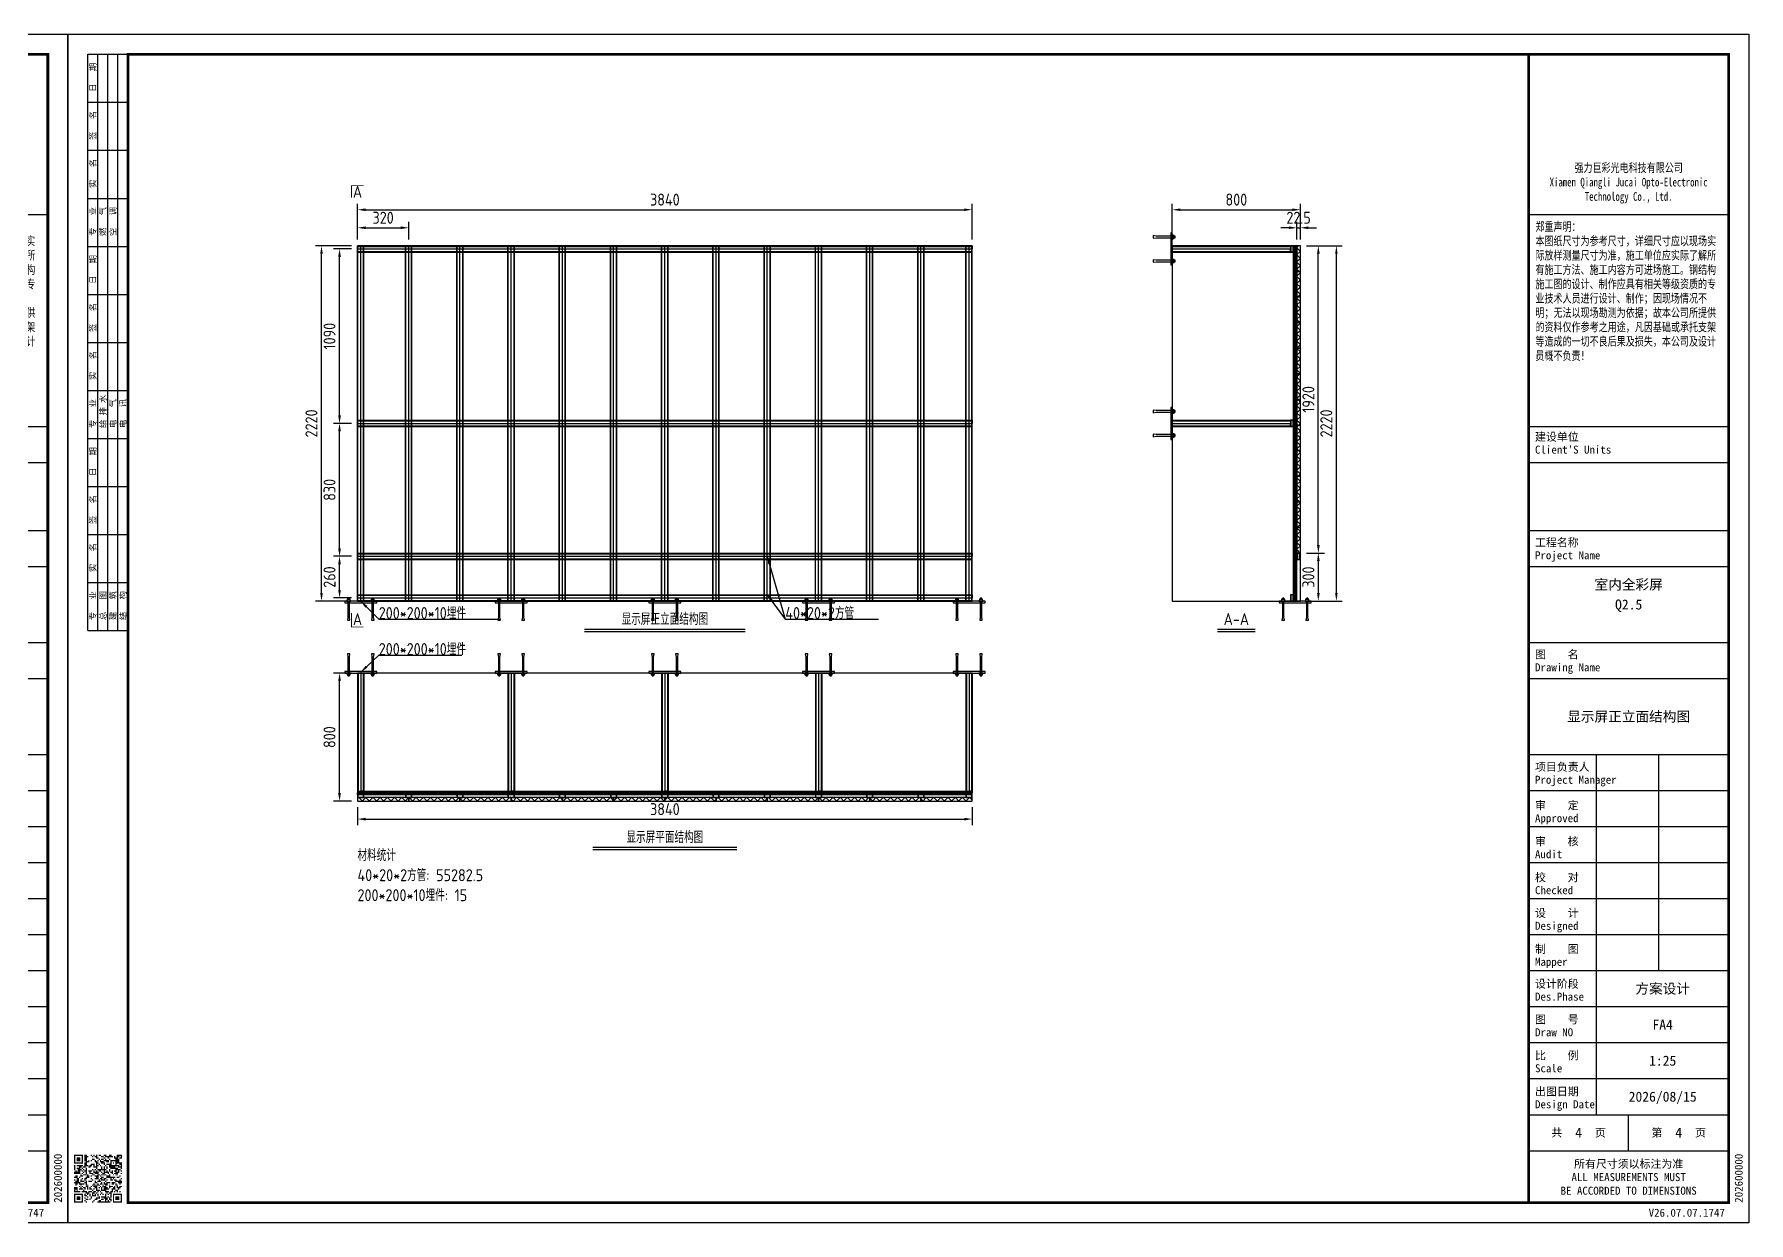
# Model space of a CAD drawing. Header units: millimetres. Extents: x -22809 to 19191, y -4184 to 3241.
# Drawn here: x 8481 to 19191, y -4184 to 3241 of the extents above; entities that cross this region are included whole.
import ezdxf
from ezdxf.enums import TextEntityAlignment as Align

# ---------------------------------------------------------------- set-up
doc = ezdxf.new("R2010")
doc.units = ezdxf.units.MM
for name, color, linetype in [('ZGS06', 31, 'Continuous'), ('ZGS09', 8, 'Continuous'), ('会签栏框', 4, 'Continuous')]:
    doc.layers.add(name, color=color, linetype=linetype)
doc.styles.add('ST', font='simsun.ttf', dxfattribs={"width": 0.75})
doc.styles.add('ZGS_CH', font='gbenor.shx', dxfattribs={"bigfont": 'gbcbig.shx'})
doc.dimstyles.new('25', dxfattribs={"dimscale": 25, "dimtxt": 3, "dimasz": 2, "dimexe": 1.5, "dimexo": 1.5, "dimgap": 1, "dimtad": 1, "dimdec": 4, "dimdsep": 46, "dimtxsty": 'ZGS_CH', "dimcen": 2.5, "dimdle": 1, "dimclrd": 3, "dimclre": 3, "dimclrt": 7, "dimazin": 3, "dimtfac": 1, "dimtix": 1, "dimtmove": 0, "dimatfit": 3, "dimarcsym": 0})

# ---------------------------------------------------------------- blocks, each defined once
blk = doc.blocks.new('TK')
at = {"color": 4}
blk.add_lwpolyline([(0, 0), (-420, 0), (-420, 297), (0, 297)], close=True, dxfattribs=at)
at = {"color": 4, "const_width": 0.7}
blk.add_lwpolyline([(-5, 5), (-405, 5), (-405, 292), (-5, 292)], close=True, dxfattribs=at)
blk.add_lwpolyline([(-55, 5), (-55, 292)], dxfattribs=at)
at = {"color": 4}
for points in [[(-55, 252), (-5, 252)], [(-55, 199), (-5, 199)], [(-55, 190), (-5, 190)], [(-55, 173), (-5, 173)], [(-55, 164), (-5, 164)], [(-55, 145), (-5, 145)], [(-55, 136), (-5, 136)], [(-55, 117), (-5, 117)], [(-38, 27), (-38, 117)], [(-22.5, 63), (-22.5, 117)], [(-55, 108), (-5, 108)], [(-55, 99), (-5, 99)], [(-55, 90), (-5, 90)], [(-55, 81), (-5, 81)], [(-55, 72), (-5, 72)], [(-55, 63), (-5, 63)], [(-55, 54), (-5, 54)], [(-55, 45), (-5, 45)], [(-55, 36), (-5, 36)], [(-55, 27), (-5, 27)], [(-30, 18), (-30, 27)], [(-55, 18), (-5, 18)]]:
    blk.add_lwpolyline(points, dxfattribs=at)
at = {"color": 0, "const_width": 0.324}
for points in [[(-418.5, 16.84), (-416.23, 16.84)], [(-418.5, 16.51), (-418.18, 16.51)], [(-418.5, 16.19), (-418.18, 16.19)], [(-418.5, 15.86), (-418.18, 15.86)], [(-418.5, 15.54), (-418.18, 15.54)], [(-418.5, 15.22), (-418.18, 15.22)], [(-418.5, 14.89), (-416.23, 14.89)], [(-418.5, 14.24), (-418.18, 14.24)], [(-418.5, 13.92), (-418.18, 13.92)], [(-418.5, 13.59), (-418.18, 13.59)], [(-418.5, 13.27), (-418.18, 13.27)], [(-418.18, 12.95), (-417.85, 12.95)], [(-417.85, 16.19), (-416.88, 16.19)], [(-417.85, 15.86), (-416.88, 15.86)], [(-417.85, 15.54), (-416.88, 15.54)], [(-417.85, 14.24), (-416.23, 14.24)], [(-417.85, 13.59), (-416.88, 13.59)], [(-417.53, 13.27), (-416.55, 13.27)], [(-417.53, 12.95), (-416.88, 12.95)], [(-417.2, 13.92), (-416.55, 13.92)], [(-416.55, 16.51), (-416.23, 16.51)], [(-416.55, 16.19), (-416.23, 16.19)], [(-416.55, 15.86), (-416.23, 15.86)], [(-416.55, 15.54), (-416.23, 15.54)], [(-416.55, 15.22), (-416.23, 15.22)], [(-416.55, 13.59), (-416.23, 13.59)], [(-416.55, 12.95), (-416.23, 12.95)], [(-416.23, 13.92), (-415.58, 13.92)], [(-416.23, 13.27), (-415.91, 13.27)], [(-415.91, 16.84), (-415.26, 16.84)], [(-415.91, 16.51), (-414.93, 16.51)], [(-415.91, 16.19), (-415.26, 16.19)], [(-415.91, 15.86), (-415.26, 15.86)], [(-415.91, 15.54), (-415.26, 15.54)], [(-415.91, 14.89), (-415.26, 14.89)], [(-415.91, 14.57), (-415.26, 14.57)], [(-415.91, 14.24), (-414.93, 14.24)], [(-415.91, 12.95), (-415.26, 12.95)], [(-415.58, 15.22), (-414.61, 15.22)], [(-415.58, 13.59), (-415.26, 13.59)], [(-415.58, 13.27), (-415.26, 13.27)], [(-414.93, 15.54), (-414.61, 15.54)], [(-414.93, 13.92), (-414.28, 13.92)], [(-414.93, 12.95), (-413.96, 12.95)], [(-414.61, 14.24), (-413.96, 14.24)], [(-414.28, 16.84), (-413.96, 16.84)], [(-414.28, 15.54), (-413.96, 15.54)], [(-414.28, 14.57), (-413.31, 14.57)], [(-413.96, 16.51), (-413.64, 16.51)], [(-413.96, 15.86), (-413.31, 15.86)], [(-413.96, 13.27), (-413.64, 13.27)], [(-413.64, 16.84), (-413.31, 16.84)], [(-413.64, 14.24), (-413.31, 14.24)], [(-413.64, 13.92), (-412.66, 13.92)], [(-413.64, 12.95), (-413.31, 12.95)], [(-413.31, 16.51), (-412.66, 16.51)], [(-413.31, 15.54), (-412.99, 15.54)], [(-413.31, 15.22), (-412.66, 15.22)], [(-413.31, 13.27), (-412.99, 13.27)], [(-412.99, 16.84), (-412.66, 16.84)], [(-412.99, 16.19), (-412.34, 16.19)], [(-412.99, 14.89), (-412.34, 14.89)], [(-412.99, 14.57), (-412.66, 14.57)], [(-412.99, 14.24), (-412.34, 14.24)], [(-412.99, 13.59), (-412.66, 13.59)], [(-412.99, 12.95), (-412.66, 12.95)], [(-412.66, 15.54), (-412.34, 15.54)], [(-412.66, 13.27), (-410.39, 13.27)], [(-412.34, 16.84), (-411.69, 16.84)], [(-412.34, 15.86), (-412.01, 15.86)], [(-412.34, 14.57), (-412.01, 14.57)], [(-412.34, 12.95), (-411.69, 12.95)], [(-412.01, 15.54), (-411.69, 15.54)], [(-412.01, 15.22), (-411.04, 15.22)], [(-412.01, 14.24), (-411.69, 14.24)], [(-411.69, 16.51), (-411.04, 16.51)], [(-411.69, 15.86), (-411.04, 15.86)], [(-411.69, 14.89), (-410.72, 14.89)], [(-411.69, 13.92), (-411.36, 13.92)], [(-411.69, 13.59), (-411.36, 13.59)], [(-411.04, 16.84), (-410.39, 16.84)], [(-411.04, 16.19), (-410.72, 16.19)], [(-411.04, 15.54), (-409.74, 15.54)], [(-411.04, 14.57), (-410.72, 14.57)], [(-411.04, 13.92), (-410.72, 13.92)], [(-411.04, 13.59), (-410.72, 13.59)], [(-411.04, 12.95), (-410.72, 12.95)], [(-410.72, 16.51), (-408.77, 16.51)], [(-410.72, 15.86), (-410.39, 15.86)], [(-410.72, 14.24), (-410.39, 14.24)], [(-410.39, 15.22), (-409.74, 15.22)], [(-410.39, 14.57), (-409.09, 14.57)], [(-410.39, 13.92), (-410.07, 13.92)], [(-410.39, 13.59), (-410.07, 13.59)], [(-410.39, 12.95), (-410.07, 12.95)], [(-410.07, 16.19), (-409.74, 16.19)], [(-409.74, 16.84), (-409.09, 16.84)], [(-409.74, 15.86), (-409.42, 15.86)], [(-409.74, 14.24), (-407.15, 14.24)], [(-409.74, 13.92), (-408.12, 13.92)], [(-409.74, 13.27), (-409.42, 13.27)], [(-409.74, 12.95), (-409.42, 12.95)], [(-409.42, 15.54), (-407.15, 15.54)], [(-409.42, 15.22), (-409.09, 15.22)], [(-409.42, 14.89), (-409.09, 14.89)], [(-409.42, 13.59), (-407.47, 13.59)], [(-409.09, 12.95), (-408.77, 12.95)], [(-408.77, 14.89), (-408.45, 14.89)], [(-408.45, 16.51), (-408.12, 16.51)], [(-408.45, 16.19), (-407.47, 16.19)], [(-408.45, 12.95), (-407.8, 12.95)], [(-408.12, 15.86), (-407.15, 15.86)], [(-408.12, 15.22), (-407.15, 15.22)], [(-408.12, 14.89), (-406.5, 14.89)], [(-408.12, 14.57), (-407.8, 14.57)], [(-408.12, 13.27), (-406.82, 13.27)], [(-407.8, 16.84), (-406.5, 16.84)], [(-407.8, 16.51), (-407.15, 16.51)], [(-407.47, 13.92), (-406.5, 13.92)], [(-407.47, 12.95), (-407.15, 12.95)], [(-407.15, 16.19), (-406.5, 16.19)], [(-407.15, 14.57), (-406.5, 14.57)], [(-406.82, 16.51), (-406.5, 16.51)], [(-406.82, 14.24), (-406.5, 14.24)], [(-406.82, 13.59), (-406.5, 13.59)], [(-406.82, 12.95), (-406.5, 12.95)], [(-418.5, 12.62), (-416.88, 12.62)], [(-418.5, 12.3), (-416.88, 12.3)], [(-418.5, 11.32), (-417.53, 11.32)], [(-418.5, 10.68), (-418.18, 10.68)], [(-418.5, 10.03), (-416.88, 10.03)], [(-418.5, 8.73), (-417.53, 8.73)], [(-418.18, 11.65), (-417.53, 11.65)], [(-418.18, 10.35), (-417.2, 10.35)], [(-418.18, 9.7), (-417.53, 9.7)], [(-418.18, 9.38), (-417.85, 9.38)], [(-417.85, 11), (-417.2, 11)], [(-417.85, 10.68), (-417.2, 10.68)], [(-417.2, 11.32), (-416.88, 11.32)], [(-417.2, 9.7), (-415.91, 9.7)], [(-417.2, 9.05), (-416.88, 9.05)], [(-416.88, 11.97), (-416.55, 11.97)], [(-416.88, 11.65), (-416.23, 11.65)], [(-416.88, 10.68), (-416.55, 10.68)], [(-416.88, 10.35), (-415.91, 10.35)], [(-416.88, 9.38), (-416.55, 9.38)], [(-416.88, 8.73), (-416.55, 8.73)], [(-416.55, 12.3), (-416.23, 12.3)], [(-416.55, 11), (-416.23, 11)], [(-416.55, 9.05), (-416.23, 9.05)], [(-416.23, 12.62), (-415.91, 12.62)], [(-416.23, 11.97), (-414.93, 11.97)], [(-416.23, 8.73), (-415.58, 8.73)], [(-415.91, 11), (-415.26, 11)], [(-415.91, 10.68), (-415.58, 10.68)], [(-415.91, 10.03), (-415.26, 10.03)], [(-415.58, 12.62), (-415.26, 12.62)], [(-415.58, 12.3), (-415.26, 12.3)], [(-415.58, 11.32), (-414.61, 11.32)], [(-415.58, 10.35), (-415.26, 10.35)], [(-415.58, 9.7), (-415.26, 9.7)], [(-415.58, 9.38), (-414.93, 9.38)], [(-415.58, 9.05), (-414.93, 9.05)], [(-415.26, 11.65), (-414.61, 11.65)], [(-415.26, 8.73), (-414.93, 8.73)], [(-414.93, 10.35), (-413.96, 10.35)], [(-414.61, 12.62), (-414.28, 12.62)], [(-414.61, 12.3), (-413.64, 12.3)], [(-414.61, 8.73), (-414.28, 8.73)], [(-414.28, 11.65), (-413.96, 11.65)], [(-414.28, 11), (-413.96, 11)], [(-414.28, 9.05), (-413.96, 9.05)], [(-413.96, 11.97), (-413.31, 11.97)], [(-413.96, 10.68), (-413.64, 10.68)], [(-413.96, 9.38), (-412.01, 9.38)], [(-413.64, 12.62), (-412.34, 12.62)], [(-413.64, 9.7), (-413.31, 9.7)], [(-413.64, 9.05), (-412.66, 9.05)], [(-413.31, 12.3), (-412.34, 12.3)], [(-413.31, 11.65), (-412.34, 11.65)], [(-413.31, 11), (-412.34, 11)], [(-413.31, 10.35), (-412.99, 10.35)], [(-413.31, 10.03), (-412.66, 10.03)], [(-413.31, 8.73), (-412.66, 8.73)], [(-412.99, 11.32), (-412.34, 11.32)], [(-412.66, 11.97), (-412.01, 11.97)], [(-412.66, 10.35), (-411.69, 10.35)], [(-412.66, 9.7), (-412.34, 9.7)], [(-412.34, 10.68), (-412.01, 10.68)], [(-412.34, 8.73), (-412.01, 8.73)], [(-412.01, 11.65), (-411.69, 11.65)], [(-412.01, 11), (-411.36, 11)], [(-412.01, 9.7), (-411.36, 9.7)], [(-412.01, 9.05), (-411.69, 9.05)], [(-411.69, 12.62), (-411.36, 12.62)], [(-411.69, 11.97), (-410.39, 11.97)], [(-411.69, 11.32), (-411.04, 11.32)], [(-411.69, 10.68), (-410.72, 10.68)], [(-411.69, 10.03), (-411.36, 10.03)], [(-411.69, 8.73), (-411.36, 8.73)], [(-411.36, 12.3), (-410.72, 12.3)], [(-411.36, 9.38), (-411.04, 9.38)], [(-411.36, 9.05), (-410.39, 9.05)], [(-411.04, 12.62), (-409.74, 12.62)], [(-411.04, 11), (-410.39, 11)], [(-411.04, 10.03), (-410.72, 10.03)], [(-411.04, 9.7), (-410.07, 9.7)], [(-411.04, 8.73), (-410.07, 8.73)], [(-410.72, 10.35), (-410.39, 10.35)], [(-410.72, 9.38), (-410.07, 9.38)], [(-410.39, 11.65), (-409.42, 11.65)], [(-410.39, 11.32), (-408.12, 11.32)], [(-410.39, 10.68), (-410.07, 10.68)], [(-410.39, 10.03), (-409.42, 10.03)], [(-410.07, 12.3), (-409.74, 12.3)], [(-409.74, 11.97), (-409.42, 11.97)], [(-409.74, 9.38), (-409.42, 9.38)], [(-409.74, 9.05), (-408.77, 9.05)], [(-409.74, 8.73), (-409.42, 8.73)], [(-409.42, 12.62), (-408.77, 12.62)], [(-409.42, 11), (-409.09, 11)], [(-409.42, 10.68), (-408.77, 10.68)], [(-409.09, 12.3), (-408.77, 12.3)], [(-409.09, 10.03), (-408.12, 10.03)], [(-409.09, 9.7), (-408.45, 9.7)], [(-408.77, 11.97), (-408.45, 11.97)], [(-408.77, 11), (-408.45, 11)], [(-408.77, 8.73), (-408.12, 8.73)], [(-408.45, 12.3), (-407.47, 12.3)], [(-408.45, 10.68), (-407.8, 10.68)], [(-408.45, 9.05), (-408.12, 9.05)], [(-408.12, 12.62), (-407.15, 12.62)], [(-408.12, 11.97), (-407.47, 11.97)], [(-408.12, 10.35), (-406.5, 10.35)], [(-408.12, 9.7), (-407.8, 9.7)], [(-408.12, 9.38), (-407.47, 9.38)], [(-407.8, 11.32), (-407.15, 11.32)], [(-407.8, 9.05), (-407.47, 9.05)], [(-407.8, 8.73), (-406.82, 8.73)], [(-407.47, 10.03), (-406.5, 10.03)], [(-407.15, 11.65), (-406.82, 11.65)], [(-407.15, 10.68), (-406.82, 10.68)], [(-407.15, 9.7), (-406.82, 9.7)], [(-407.15, 9.05), (-406.5, 9.05)], [(-406.82, 12.3), (-406.5, 12.3)], [(-406.82, 11), (-406.5, 11)], [(-418.5, 8.41), (-417.53, 8.41)], [(-418.5, 8.08), (-418.18, 8.08)], [(-418.5, 7.76), (-416.88, 7.76)], [(-418.5, 7.11), (-416.23, 7.11)], [(-418.5, 6.78), (-418.18, 6.78)], [(-418.5, 6.46), (-418.18, 6.46)], [(-418.5, 6.14), (-418.18, 6.14)], [(-418.5, 5.81), (-418.18, 5.81)], [(-418.5, 5.49), (-418.18, 5.49)], [(-418.5, 5.16), (-416.23, 5.16)], [(-417.85, 8.08), (-417.53, 8.08)], [(-417.85, 6.46), (-416.88, 6.46)], [(-417.85, 6.14), (-416.88, 6.14)], [(-417.85, 5.81), (-416.88, 5.81)], [(-417.2, 8.41), (-416.23, 8.41)], [(-416.55, 7.76), (-415.26, 7.76)], [(-416.55, 6.78), (-416.23, 6.78)], [(-416.55, 6.46), (-416.23, 6.46)], [(-416.55, 6.14), (-416.23, 6.14)], [(-416.55, 5.81), (-416.23, 5.81)], [(-416.55, 5.49), (-416.23, 5.49)], [(-416.23, 8.08), (-415.91, 8.08)], [(-415.91, 8.41), (-415.58, 8.41)], [(-415.91, 7.11), (-415.58, 7.11)], [(-415.91, 6.78), (-415.26, 6.78)], [(-415.91, 6.14), (-415.58, 6.14)], [(-415.91, 5.49), (-415.58, 5.49)], [(-415.58, 7.43), (-414.61, 7.43)], [(-415.58, 5.81), (-414.93, 5.81)], [(-415.58, 5.16), (-415.26, 5.16)], [(-415.26, 8.41), (-414.93, 8.41)], [(-415.26, 7.11), (-414.93, 7.11)], [(-415.26, 6.46), (-414.93, 6.46)], [(-414.93, 7.76), (-413.96, 7.76)], [(-414.61, 8.41), (-413.96, 8.41)], [(-414.61, 7.11), (-414.28, 7.11)], [(-414.61, 6.78), (-414.28, 6.78)], [(-414.61, 5.81), (-414.28, 5.81)], [(-414.28, 6.46), (-413.96, 6.46)], [(-414.28, 6.14), (-413.96, 6.14)], [(-413.96, 8.08), (-413.64, 8.08)], [(-413.96, 7.43), (-413.31, 7.43)], [(-413.96, 7.11), (-413.64, 7.11)], [(-413.96, 6.78), (-412.99, 6.78)], [(-413.96, 5.16), (-413.64, 5.16)], [(-413.64, 8.41), (-413.31, 8.41)], [(-413.64, 7.76), (-412.99, 7.76)], [(-413.64, 5.49), (-413.31, 5.49)], [(-413.31, 7.11), (-412.99, 7.11)], [(-413.31, 5.81), (-412.66, 5.81)], [(-412.99, 8.41), (-412.66, 8.41)], [(-412.99, 8.08), (-412.01, 8.08)], [(-412.99, 7.43), (-412.66, 7.43)], [(-412.99, 6.14), (-412.01, 6.14)], [(-412.66, 7.76), (-412.34, 7.76)], [(-412.66, 7.11), (-412.34, 7.11)], [(-412.66, 6.78), (-412.34, 6.78)], [(-412.66, 5.16), (-409.42, 5.16)], [(-412.34, 6.46), (-412.01, 6.46)], [(-412.34, 5.49), (-411.69, 5.49)], [(-412.01, 7.76), (-411.69, 7.76)], [(-412.01, 7.11), (-411.69, 7.11)], [(-411.69, 8.41), (-411.36, 8.41)], [(-411.69, 8.08), (-410.39, 8.08)], [(-411.69, 7.43), (-411.36, 7.43)], [(-411.69, 6.46), (-410.39, 6.46)], [(-411.69, 5.81), (-411.04, 5.81)], [(-411.36, 7.11), (-411.04, 7.11)], [(-411.04, 8.41), (-409.74, 8.41)], [(-411.04, 6.14), (-410.07, 6.14)], [(-410.72, 7.76), (-409.74, 7.76)], [(-410.72, 7.11), (-410.39, 7.11)], [(-410.72, 6.78), (-410.39, 6.78)], [(-410.72, 5.81), (-410.07, 5.81)], [(-410.72, 5.49), (-410.39, 5.49)], [(-410.39, 7.43), (-410.07, 7.43)], [(-410.07, 7.11), (-409.74, 7.11)], [(-410.07, 6.46), (-409.74, 6.46)], [(-410.07, 5.49), (-409.74, 5.49)], [(-409.74, 7.43), (-409.09, 7.43)], [(-409.74, 6.14), (-409.42, 6.14)], [(-409.74, 5.81), (-409.09, 5.81)], [(-409.42, 7.76), (-408.77, 7.76)], [(-409.42, 7.11), (-409.09, 7.11)], [(-409.42, 6.78), (-409.09, 6.78)], [(-409.42, 6.46), (-409.09, 6.46)], [(-409.42, 5.49), (-409.09, 5.49)], [(-409.09, 8.41), (-408.12, 8.41)], [(-409.09, 8.08), (-408.77, 8.08)], [(-408.77, 7.11), (-406.5, 7.11)], [(-408.77, 6.78), (-408.45, 6.78)], [(-408.77, 6.46), (-408.45, 6.46)], [(-408.77, 6.14), (-408.45, 6.14)], [(-408.77, 5.81), (-408.45, 5.81)], [(-408.77, 5.49), (-408.45, 5.49)], [(-408.77, 5.16), (-406.5, 5.16)], [(-408.45, 7.76), (-408.12, 7.76)], [(-408.12, 8.08), (-407.47, 8.08)], [(-408.12, 6.46), (-407.15, 6.46)], [(-408.12, 6.14), (-407.15, 6.14)], [(-408.12, 5.81), (-407.15, 5.81)], [(-407.8, 7.76), (-407.47, 7.76)], [(-407.47, 8.41), (-407.15, 8.41)], [(-407.15, 7.76), (-406.82, 7.76)], [(-406.82, 6.78), (-406.5, 6.78)], [(-406.82, 6.46), (-406.5, 6.46)], [(-406.82, 6.14), (-406.5, 6.14)], [(-406.82, 5.81), (-406.5, 5.81)], [(-406.82, 5.49), (-406.5, 5.49)]]:
    blk.add_lwpolyline(points, dxfattribs=at)
at = {"layer": '会签栏框', "color": 4}
for points in [[(-415, 148), (-415, 292)], [(-415, 292), (-405, 292)], [(-412.5, 148), (-412.5, 292)], [(-410, 148), (-410, 292)], [(-407.5, 148), (-407.5, 292)], [(-415, 280), (-405, 280)], [(-415, 268), (-405, 268)], [(-415, 256), (-405, 256)], [(-415, 244), (-405, 244)], [(-415, 232), (-405, 232)], [(-415, 220), (-405, 220)], [(-415, 208), (-405, 208)], [(-415, 196), (-405, 196)], [(-415, 184), (-405, 184)], [(-415, 172), (-405, 172)], [(-415, 160), (-405, 160)], [(-415, 148), (-405, 148)]]:
    blk.add_lwpolyline(points, dxfattribs=at)
at = {"color": 4, "style": 'ST'}
for s, p in [('建设单位', (-53.4, 195.4)), ("Client'S Units", (-53.4, 192.2)), ('工程名称', (-53.4, 169)), ('Project Name', (-53.4, 165.8)), ('图    名', (-53.4, 141)), ('Drawing Name', (-53.4, 137.8)), ('项目负责人', (-53.4, 112.9)), ('Project Manager', (-53.4, 109.7)), ('审    定', (-53.4, 103.3)), ('Approved', (-53.4, 100.1)), ('审    核', (-53.4, 94.3)), ('Audit', (-53.4, 91.1)), ('校    对', (-53.4, 85.3)), ('Checked', (-53.4, 82.1)), ('设    计', (-53.4, 76.4)), ('Designed', (-53.4, 73.2)), ('制    图', (-53.4, 67.4)), ('Mapper', (-53.4, 64.2)), ('设计阶段', (-53.4, 58.7)), ('Des.Phase', (-53.4, 55.5)), ('图    号', (-53.4, 49.8)), ('Draw NO', (-53.4, 46.6)), ('比    例', (-53.4, 40.8)), ('Scale', (-53.4, 37.6)), ('Design Date', (-53.4, 28.6)), ('出图日期', (-53.4, 31.8)), ('V26.07.07.1747', (-25, 1.5))]:
    blk.add_text(s, height=2, dxfattribs=at).set_placement(p)
for s, p in [('共      页', (-42.5, 22.5)), ('第      页', (-17.5, 22.5))]:
    blk.add_text(s, height=2, dxfattribs=at).set_placement(p, align=Align.MIDDLE_CENTER)
for s, p in [('所有尺寸须以标注为准', (-30, 13.7)), ('BE ACCORDED TO DIMENSIONS', (-30, 7)), ('ALL MEASUREMENTS MUST', (-30, 10.4))]:
    blk.add_text(s, height=2, dxfattribs=at).set_placement(p, align=Align.CENTER)
blk.add_text('202600000', height=2, rotation=90, dxfattribs=at).set_placement((-1.5, 5))
at = {"color": 4, "char_height": 2.15, "style": 'ST'}
for s, insert, width, attachment_point in [('强力巨彩光电科技有限公司\\PXiamen Qiangli Jucai Opto-Electronic Technology Co., Ltd.', (-30, 259.7), 50, 5), ('郑重声明：\\P本图纸尺寸为参考尺寸，详细尺寸应以现场实际放样测量尺寸为准，施工单位应实际了解所有施工方法、施工内容方可进场施工。钢结构施工图的设计、制作应具有相关等级资质的专业技术人员进行设计、制作；因现场情况不明；无法以现场勘测为依据；故本公司所提供的资料仅作参考之用途，凡因基础或承托支架等造成的一切不良后果及损失，本公司及设计员概不负责！', (-53.3, 250), 46.8, 1)]:
    blk.add_mtext(s, dxfattribs=dict(at, insert=insert, width=width, attachment_point=attachment_point))
at = {"color": 4, "style": 'ST'}
for tag, p in [('建设单位', (-30, 181.5)), ('工程名称1', (-30, 159.5)), ('工程名称2', (-30, 154.5)), ('工程名称3', (-30, 149.5)), ('图名', (-30, 126.5)), ('设计阶段', (-21.5, 58.5)), ('图号', (-21.5, 49.5)), ('比例', (-21.5, 40.5)), ('出图日期', (-21.5, 31.5)), ('总页', (-42.5, 22.5)), ('页码', (-17.5, 22.5))]:
    blk.add_attdef(tag, text='', height=2.5, dxfattribs=at).set_placement(p, align=Align.MIDDLE_CENTER)
at = {"layer": '会签栏框', "color": 4, "style": 'ST'}
for s, p in [('日   期', (-413, 282.6)), ('签   名', (-413, 270.6)), ('实   名', (-413, 258.6)), ('专   业', (-413, 246.6)), ('燃   气', (-410.5, 246.6)), ('空   调', (-408, 246.6)), ('日   期', (-413, 234.6)), ('签   名', (-413, 222.6)), ('实   名', (-413, 210.6)), ('专   业', (-413, 198.6)), ('给 排 水', (-410.5, 198.6)), ('电   气', (-408, 198.6)), ('电   讯', (-405.5, 198.6)), ('日   期', (-413, 186.6)), ('签   名', (-413, 174.6)), ('实   名', (-413, 162.6)), ('专   业', (-413, 150.6)), ('总   图', (-410.5, 150.6)), ('建   筑', (-408, 150.6)), ('结   构', (-405.5, 150.6))]:
    blk.add_text(s, height=1.5, rotation=90, dxfattribs=at).set_placement(p)
blk = doc.blocks.new('*D19')
at = {"color": 3, "lineweight": -2}
for p, q in [((10462, -20), (10350, -20)), ((10388, -230), (10388, -70)), ((10462, -280), (10350, -280))]:
    blk.add_line(p, q, dxfattribs=at)
at = {"color": 3}
for points in [[(10396, -70), (10379, -70), (10388, -20)], [(10379, -230), (10396, -230), (10388, -280)]]:
    blk.add_solid(points, dxfattribs=at)
at = {"layer": 'Defpoints', "color": 0}
for p in [(10388, -20), (10500, -20), (10500, -280)]:
    blk.add_point(p, dxfattribs=at)
at = {"color": 7, "insert": (10325, -150), "char_height": 75, "attachment_point": 5, "rotation": 90, "style": 'ZGS_CH'}
blk.add_mtext('260', dxfattribs=at)
blk = doc.blocks.new('*D20')
at = {"color": 3, "lineweight": -2}
for p, q in [((10462, 1900), (10350, 1900)), ((10388, 860), (10388, 1850)), ((10462, 810), (10350, 810))]:
    blk.add_line(p, q, dxfattribs=at)
at = {"color": 3}
for points in [[(10396, 1850), (10379, 1850), (10388, 1900)], [(10379, 860), (10396, 860), (10388, 810)]]:
    blk.add_solid(points, dxfattribs=at)
at = {"layer": 'Defpoints', "color": 0}
for p in [(10388, 1900), (10500, 1900), (10500, 810)]:
    blk.add_point(p, dxfattribs=at)
at = {"color": 7, "insert": (10325, 1355), "char_height": 75, "attachment_point": 5, "rotation": 90, "style": 'ZGS_CH'}
blk.add_mtext('1090', dxfattribs=at)
blk = doc.blocks.new('*D21')
at = {"color": 3, "lineweight": -2}
for p, q in [((10462, 1920), (10238, 1920)), ((10275, -250), (10275, 1870)), ((10462, -300), (10238, -300))]:
    blk.add_line(p, q, dxfattribs=at)
at = {"color": 3}
for points in [[(10283, 1870), (10267, 1870), (10275, 1920)], [(10267, -250), (10283, -250), (10275, -300)]]:
    blk.add_solid(points, dxfattribs=at)
at = {"layer": 'Defpoints', "color": 0}
for p in [(10275, 1920), (10500, 1920), (10500, -300)]:
    blk.add_point(p, dxfattribs=at)
at = {"color": 7, "insert": (10212, 810), "char_height": 75, "attachment_point": 5, "rotation": 90, "style": 'ZGS_CH'}
blk.add_mtext('2220', dxfattribs=at)
blk = doc.blocks.new('埋件1')
for points in [[(-100, -10), (100, -10), (100, 0), (-100, 0)], [(-75, 18), (-80, 18), (-80, 11), (-85, 11), (-85, 2.5), (-88, 2.5), (-88, 0), (-80, 0), (-80, -100), (-83, -120), (-67, -120), (-70, -100), (-70, 0), (-62, 0), (-62, 2.5), (-65, 2.5), (-65, 11), (-70, 11), (-70, 18)], [(75, 18), (70, 18), (70, 11), (65, 11), (65, 2.5), (62, 2.5), (62, 0), (70, 0), (70, -100), (67, -120), (83, -120), (80, -100), (80, 0), (88, 0), (88, 2.5), (85, 2.5), (85, 11), (80, 11), (80, 18)]]:
    blk.add_lwpolyline(points, close=True)
for points in [[(-85, 2.5), (-65, 2.5)], [(-80, 11), (-70, 11)], [(65, 2.5), (85, 2.5)], [(70, 11), (80, 11)]]:
    blk.add_lwpolyline(points)
blk = doc.blocks.new('*D22')
at = {"color": 3, "lineweight": -2}
for p, q in [((10500, 1958), (10500, 2070)), ((10820, 1958), (10820, 2070)), ((10550, 2032), (10770, 2032))]:
    blk.add_line(p, q, dxfattribs=at)
at = {"color": 3}
for points in [[(10550, 2041), (10550, 2024), (10500, 2032)], [(10770, 2024), (10770, 2041), (10820, 2032)]]:
    blk.add_solid(points, dxfattribs=at)
at = {"layer": 'Defpoints', "color": 0}
for p in [(10820, 2032), (10500, 1920), (10820, 1920)]:
    blk.add_point(p, dxfattribs=at)
at = {"color": 7, "insert": (10660, 2095), "char_height": 75, "attachment_point": 5, "style": 'ZGS_CH'}
blk.add_mtext('320', dxfattribs=at)
blk = doc.blocks.new('*D23')
at = {"color": 3, "lineweight": -2}
for p, q in [((10500, 1958), (10500, 2182)), ((10550, 2145), (14290, 2145)), ((14340, 1958), (14340, 2182))]:
    blk.add_line(p, q, dxfattribs=at)
at = {"color": 3}
for points in [[(10550, 2153), (10550, 2137), (10500, 2145)], [(14290, 2137), (14290, 2153), (14340, 2145)]]:
    blk.add_solid(points, dxfattribs=at)
at = {"layer": 'Defpoints', "color": 0}
for p in [(14340, 2145), (10500, 1920), (14340, 1920)]:
    blk.add_point(p, dxfattribs=at)
at = {"color": 7, "insert": (12420, 2208), "char_height": 75, "attachment_point": 5, "style": 'ZGS_CH'}
blk.add_mtext('3840', dxfattribs=at)
blk = doc.blocks.new('20x40x2方管')
for points in [[(-10, -20), (10, -20), (10, 20), (-10, 20)], [(-8, -18), (8, -18), (8, 18), (-8, 18)]]:
    blk.add_lwpolyline(points, close=True)
blk = doc.blocks.new('埋件-1')
for points in [[(-100, -10), (100, -10), (100, 0), (-100, 0)], [(-75, 18), (-80, 18), (-80, 11), (-85, 11), (-85, 2.5), (-88, 2.5), (-88, 0), (-80, 0), (-80, -100), (-83, -120), (-67, -120), (-70, -100), (-70, 0), (-62, 0), (-62, 2.5), (-65, 2.5), (-65, 11), (-70, 11), (-70, 18)], [(-85, 2.5), (-65, 2.5)], [(-80, 11), (-70, 11)], [(75, 18), (70, 18), (70, 11), (65, 11), (65, 2.5), (62, 2.5), (62, 0), (70, 0), (70, -100), (67, -120), (83, -120), (80, -100), (80, 0), (88, 0), (88, 2.5), (85, 2.5), (85, 11), (80, 11), (80, 18)], [(65, 2.5), (85, 2.5)], [(70, 11), (80, 11)]]:
    blk.add_lwpolyline(points, close=True)
blk = doc.blocks.new('*D24')
at = {"color": 3, "lineweight": -2}
for p, q in [((16428, 1920), (16540, 1920)), ((16502, 50), (16502, 1870)), ((16428, 0), (16540, 0))]:
    blk.add_line(p, q, dxfattribs=at)
at = {"color": 3}
for points in [[(16511, 1870), (16494, 1870), (16502, 1920)], [(16494, 50), (16511, 50), (16502, 0)]]:
    blk.add_solid(points, dxfattribs=at)
at = {"layer": 'Defpoints', "color": 0}
for p in [(16390, 1920), (16502, 1920), (16390, 0)]:
    blk.add_point(p, dxfattribs=at)
at = {"color": 7, "insert": (16440, 960), "char_height": 75, "attachment_point": 5, "rotation": 90, "style": 'ZGS_CH'}
blk.add_mtext('1920', dxfattribs=at)
blk = doc.blocks.new('*D25')
at = {"color": 3, "lineweight": -2}
for p, q in [((16428, 0), (16540, 0)), ((16502, -50), (16502, -250)), ((16428, -300), (16540, -300))]:
    blk.add_line(p, q, dxfattribs=at)
at = {"color": 3}
for points in [[(16511, -50), (16494, -50), (16502, 0)], [(16494, -250), (16511, -250), (16502, -300)]]:
    blk.add_solid(points, dxfattribs=at)
at = {"layer": 'Defpoints', "color": 0}
for p in [(16390, 0), (16390, -300), (16502, -300)]:
    blk.add_point(p, dxfattribs=at)
at = {"color": 7, "insert": (16440, -150), "char_height": 75, "attachment_point": 5, "rotation": 90, "style": 'ZGS_CH'}
blk.add_mtext('300', dxfattribs=at)
blk = doc.blocks.new('*D26')
at = {"color": 3, "lineweight": -2}
for p, q in [((16428, 1920), (16652, 1920)), ((16615, -250), (16615, 1870)), ((16428, -300), (16652, -300))]:
    blk.add_line(p, q, dxfattribs=at)
at = {"color": 3}
for points in [[(16623, 1870), (16607, 1870), (16615, 1920)], [(16607, -250), (16623, -250), (16615, -300)]]:
    blk.add_solid(points, dxfattribs=at)
at = {"layer": 'Defpoints', "color": 0}
for p in [(16390, 1920), (16615, 1920), (16390, -300)]:
    blk.add_point(p, dxfattribs=at)
at = {"color": 7, "insert": (16552, 810), "char_height": 75, "attachment_point": 5, "rotation": 90, "style": 'ZGS_CH'}
blk.add_mtext('2220', dxfattribs=at)
blk = doc.blocks.new('*D27')
at = {"color": 3, "lineweight": -2}
for p, q in [((16368, 1958), (16368, 2070)), ((16390, 1958), (16390, 2070)), ((16318, 2032), (16268, 2032)), ((16368, 2032), (16390, 2032)), ((16440, 2032), (16490, 2032))]:
    blk.add_line(p, q, dxfattribs=at)
at = {"color": 3}
for points in [[(16318, 2024), (16318, 2041), (16368, 2032)], [(16440, 2041), (16440, 2024), (16390, 2032)]]:
    blk.add_solid(points, dxfattribs=at)
at = {"layer": 'Defpoints', "color": 0}
for p in [(16390, 2032), (16368, 1920), (16390, 1920)]:
    blk.add_point(p, dxfattribs=at)
at = {"color": 7, "insert": (16379, 2095), "char_height": 75, "attachment_point": 5, "style": 'ZGS_CH'}
blk.add_mtext('22.5', dxfattribs=at)
blk = doc.blocks.new('*D28')
at = {"color": 3, "lineweight": -2}
for p, q in [((15590, 1958), (15590, 2182)), ((15640, 2145), (16340, 2145)), ((16390, 1958), (16390, 2182))]:
    blk.add_line(p, q, dxfattribs=at)
at = {"color": 3}
for points in [[(15640, 2153), (15640, 2137), (15590, 2145)], [(16340, 2137), (16340, 2153), (16390, 2145)]]:
    blk.add_solid(points, dxfattribs=at)
at = {"layer": 'Defpoints', "color": 0}
for p in [(16390, 2145), (15590, 1920), (16390, 1920)]:
    blk.add_point(p, dxfattribs=at)
at = {"color": 7, "insert": (15990, 2208), "char_height": 75, "attachment_point": 5, "style": 'ZGS_CH'}
blk.add_mtext('800', dxfattribs=at)
blk = doc.blocks.new('40x20x2方管')
for points in [[(-20, -10), (20, -10), (20, 10), (-20, 10)], [(-18, -8), (18, -8), (18, 8), (-18, 8)]]:
    blk.add_lwpolyline(points, close=True)
blk = doc.blocks.new('*D29')
at = {"color": 3, "lineweight": -2}
for p, q in [((10500, -1588), (10500, -1700)), ((14340, -1588), (14340, -1700)), ((10550, -1662), (14290, -1662))]:
    blk.add_line(p, q, dxfattribs=at)
at = {"color": 3}
for points in [[(10550, -1654), (10550, -1671), (10500, -1662)], [(14290, -1671), (14290, -1654), (14340, -1662)]]:
    blk.add_solid(points, dxfattribs=at)
at = {"layer": 'Defpoints', "color": 0}
for p in [(10500, -1550), (14340, -1550), (14340, -1662)]:
    blk.add_point(p, dxfattribs=at)
at = {"color": 7, "insert": (12420, -1600), "char_height": 75, "attachment_point": 5, "style": 'ZGS_CH'}
blk.add_mtext('3840', dxfattribs=at)
blk = doc.blocks.new('*D30')
at = {"color": 3, "lineweight": -2}
for p, q in [((10462, -750), (10350, -750)), ((10388, -1500), (10388, -800)), ((10462, -1550), (10350, -1550))]:
    blk.add_line(p, q, dxfattribs=at)
at = {"color": 3}
for points in [[(10396, -800), (10379, -800), (10388, -750)], [(10379, -1500), (10396, -1500), (10388, -1550)]]:
    blk.add_solid(points, dxfattribs=at)
at = {"layer": 'Defpoints', "color": 0}
for p in [(10388, -750), (10500, -750), (10500, -1550)]:
    blk.add_point(p, dxfattribs=at)
at = {"color": 7, "insert": (10325, -1150), "char_height": 75, "attachment_point": 5, "rotation": 90, "style": 'ZGS_CH'}
blk.add_mtext('800', dxfattribs=at)
blk = doc.blocks.new('*D31')
at = {"color": 3, "lineweight": -2}
for p, q in [((10462, 810), (10350, 810)), ((10388, 30), (10388, 760)), ((10462, -20), (10350, -20))]:
    blk.add_line(p, q, dxfattribs=at)
at = {"color": 3}
for points in [[(10396, 760), (10379, 760), (10388, 810)], [(10379, 30), (10396, 30), (10388, -20)]]:
    blk.add_solid(points, dxfattribs=at)
at = {"layer": 'Defpoints', "color": 0}
for p in [(10388, 810), (10500, 810), (10500, -20)]:
    blk.add_point(p, dxfattribs=at)
at = {"color": 7, "insert": (10325, 395), "char_height": 75, "attachment_point": 5, "rotation": 90, "style": 'ZGS_CH'}
blk.add_mtext('830', dxfattribs=at)

msp = doc.modelspace()

# ---------------------------------------------------------------- hatches: boundary and pattern name
at = {"true_color": 0x0000ff}
h = msp.add_hatch(dxfattribs=at)
h.set_pattern_fill('ANSI37', color=5, scale=10)
h.paths.add_polyline_path([(16367.5, 0), (16390, 0), (16390, 1920), (16367.5, 1920)])
h = msp.add_hatch(dxfattribs=at)
h.set_pattern_fill('ANSI37', color=5, scale=10)
h.paths.add_polyline_path([(10500, -1550), (14340, -1550), (14340, -1527.5), (10500, -1527.5)])

# ---------------------------------------------------------------- linework, layer by layer
at = {"color": 6}
for p, q in [((11918.51296, -475.43656), (12921.48704, -475.43656)), ((11918.51296, -490.43656), (12921.48704, -490.43656)), ((15872.67053, -475.43656), (16107.32947, -475.43656)), ((15872.67053, -490.43656), (16107.32947, -490.43656)), ((11970.90041, -1837.93656), (12869.09959, -1837.93656)), ((11970.90041, -1852.93656), (12869.09959, -1852.93656))]:
    msp.add_line(p, q, dxfattribs=at)
at = {"color": 6, "const_width": 5}
for points in [[(10462.5, 2220), (10462.5, 2295), (10537.5, 2295)], [(10462.5, -375), (10462.5, -462.5), (10537.5, -462.5)]]:
    msp.add_lwpolyline(points, dxfattribs=at)
for points in [[(10500, -300), (14340, -300), (14340, 1920), (10500, 1920)], [(15590, -300), (16390, -300), (16390, 1920), (15590, 1920)], [(16367.5, 0), (16390, 0), (16390, 1920), (16367.5, 1920)], [(10500, -1550), (14340, -1550), (14340, -750), (10500, -750)], [(10500, -1550), (14340, -1550), (14340, -1527.5), (10500, -1527.5)]]:
    msp.add_lwpolyline(points, close=True)
at = {"layer": 'ZGS06'}
for p, q in [((10500, -300), (10500, 1920)), ((10500, 1920), (10520, 1920)), ((10500, 1920), (10500, 1900)), ((10500, 1920), (14340, 1920)), ((10500, 1880), (10500, 1900)), ((10500, 1880), (14340, 1880)), ((10540, 1920), (10520, 1920)), ((10540, -300), (10540, 1920)), ((10800, -300), (10800, 1920)), ((10800, 1920), (10820, 1920)), ((10840, 1920), (10820, 1920)), ((10840, -300), (10840, 1920)), ((11120, -300), (11120, 1920)), ((11120, 1920), (11140, 1920)), ((11160, 1920), (11140, 1920)), ((11160, -300), (11160, 1920)), ((11440, -300), (11440, 1920)), ((11440, 1920), (11460, 1920)), ((11480, 1920), (11460, 1920)), ((11480, -300), (11480, 1920)), ((11760, -300), (11760, 1920)), ((11760, 1920), (11780, 1920)), ((11800, 1920), (11780, 1920)), ((11800, -300), (11800, 1920)), ((12080, -300), (12080, 1920)), ((12080, 1920), (12100, 1920)), ((12120, 1920), (12100, 1920)), ((12120, -300), (12120, 1920)), ((12400, -300), (12400, 1920)), ((12400, 1920), (12420, 1920)), ((12440, 1920), (12420, 1920)), ((12440, -300), (12440, 1920)), ((12720, -300), (12720, 1920)), ((12720, 1920), (12740, 1920)), ((12760, 1920), (12740, 1920)), ((12760, -300), (12760, 1920)), ((13040, -300), (13040, 1920)), ((13040, 1920), (13060, 1920)), ((13080, 1920), (13060, 1920)), ((13080, -300), (13080, 1920)), ((13360, -300), (13360, 1920)), ((13360, 1920), (13380, 1920)), ((13400, 1920), (13380, 1920)), ((13400, -300), (13400, 1920)), ((13680, -300), (13680, 1920)), ((13680, 1920), (13700, 1920)), ((13720, 1920), (13700, 1920)), ((13720, -300), (13720, 1920)), ((14000, -300), (14000, 1920)), ((14000, 1920), (14020, 1920)), ((14040, 1920), (14020, 1920)), ((14040, -300), (14040, 1920)), ((14300, -300), (14300, 1920)), ((14300, 1920), (14320, 1920)), ((14340, 1920), (14320, 1920)), ((14340, -300), (14340, 1920)), ((14340, 1920), (14340, 1900)), ((14340, 1880), (14340, 1900)), ((15590, 1920), (15590, 1900)), ((15590, 1920), (16327.5, 1920)), ((15590, 1880), (15590, 1900)), ((15590, 1880), (16327.5, 1880)), ((16327.5, 1920), (16327.5, 1900)), ((16327.5, 1880), (16327.5, 1900)), ((16347.5, -300), (16347.5, 1920)), ((16347.5, 1920), (16357.5, 1920)), ((16367.5, 1920), (16357.5, 1920)), ((16367.5, -300), (16367.5, 1920)), ((10500, 830), (10500, 810)), ((10500, 830), (14340, 830)), ((10500, 790), (10500, 810)), ((10500, 790), (14340, 790)), ((14340, 830), (14340, 810)), ((14340, 790), (14340, 810)), ((15590, 830), (15590, 810)), ((15590, 830), (16327.5, 830)), ((15590, 790), (15590, 810)), ((15590, 790), (16327.5, 790)), ((16327.5, 830), (16327.5, 810)), ((16327.5, 790), (16327.5, 810)), ((10500, 0), (10500, -20)), ((10500, 0), (14340, 0)), ((14340, 0), (14340, -20)), ((10500, -40), (10500, -20)), ((10500, -40), (14340, -40)), ((14340, -40), (14340, -20)), ((10500, -260), (10500, -280)), ((10500, -260), (14340, -260)), ((10500, -300), (10500, -280)), ((10500, -300), (10520, -300)), ((10500, -300), (14340, -300)), ((10540, -300), (10520, -300)), ((10800, -300), (10820, -300)), ((10840, -300), (10820, -300)), ((11120, -300), (11140, -300)), ((11160, -300), (11140, -300)), ((11440, -300), (11460, -300)), ((11480, -300), (11460, -300)), ((11760, -300), (11780, -300)), ((11800, -300), (11780, -300)), ((12080, -300), (12100, -300)), ((12120, -300), (12100, -300)), ((12400, -300), (12420, -300)), ((12440, -300), (12420, -300)), ((12720, -300), (12740, -300)), ((12760, -300), (12740, -300)), ((13040, -300), (13060, -300)), ((13080, -300), (13060, -300)), ((13360, -300), (13380, -300)), ((13400, -300), (13380, -300)), ((13680, -300), (13700, -300)), ((13720, -300), (13700, -300)), ((14000, -300), (14020, -300)), ((14040, -300), (14020, -300)), ((14300, -300), (14320, -300)), ((14340, -300), (14320, -300)), ((14340, -260), (14340, -280)), ((14340, -300), (14340, -280)), ((16347.5, -300), (16357.5, -300)), ((16367.5, -300), (16357.5, -300)), ((10500, -750), (10520, -750)), ((10500, -750), (10500, -1487.5)), ((10540, -750), (10520, -750)), ((10540, -750), (10540, -1487.5)), ((11440, -750), (11460, -750)), ((11440, -750), (11440, -1487.5)), ((11480, -750), (11460, -750)), ((11480, -750), (11480, -1487.5)), ((12400, -750), (12420, -750)), ((12400, -750), (12400, -1487.5)), ((12440, -750), (12420, -750)), ((12440, -750), (12440, -1487.5)), ((13360, -750), (13380, -750)), ((13360, -750), (13360, -1487.5)), ((13400, -750), (13380, -750)), ((13400, -750), (13400, -1487.5)), ((14300, -750), (14320, -750)), ((14300, -750), (14300, -1487.5)), ((14340, -750), (14320, -750)), ((14340, -750), (14340, -1487.5)), ((10500, -1487.5), (10500, -1497.5)), ((10500, -1487.5), (14340, -1487.5)), ((10500, -1487.5), (10520, -1487.5)), ((10500, -1507.5), (10500, -1497.5)), ((10540, -1487.5), (10520, -1487.5)), ((11440, -1487.5), (11460, -1487.5)), ((11480, -1487.5), (11460, -1487.5)), ((12400, -1487.5), (12420, -1487.5)), ((12440, -1487.5), (12420, -1487.5)), ((13360, -1487.5), (13380, -1487.5)), ((13400, -1487.5), (13380, -1487.5)), ((14300, -1487.5), (14320, -1487.5)), ((14340, -1487.5), (14320, -1487.5)), ((14340, -1487.5), (14340, -1497.5)), ((14340, -1507.5), (14340, -1497.5)), ((10500, -1507.5), (14340, -1507.5))]:
    msp.add_line(p, q, dxfattribs=at)
at = {"layer": 'ZGS06', "linetype": 'CONTINUOUS'}
for p, q in [((10500, 1916), (14340, 1916)), ((10500, 1884), (14340, 1884)), ((10502, -300), (10502, 1920)), ((10538, -300), (10538, 1920)), ((10802, -300), (10802, 1920)), ((10838, -300), (10838, 1920)), ((11122, -300), (11122, 1920)), ((11158, -300), (11158, 1920)), ((11442, -300), (11442, 1920)), ((11478, -300), (11478, 1920)), ((11762, -300), (11762, 1920)), ((11798, -300), (11798, 1920)), ((12082, -300), (12082, 1920)), ((12118, -300), (12118, 1920)), ((12402, -300), (12402, 1920)), ((12438, -300), (12438, 1920)), ((12722, -300), (12722, 1920)), ((12758, -300), (12758, 1920)), ((13042, -300), (13042, 1920)), ((13078, -300), (13078, 1920)), ((13362, -300), (13362, 1920)), ((13398, -300), (13398, 1920)), ((13682, -300), (13682, 1920)), ((13718, -300), (13718, 1920)), ((14002, -300), (14002, 1920)), ((14038, -300), (14038, 1920)), ((14302, -300), (14302, 1920)), ((14338, -300), (14338, 1920)), ((15590, 1916), (16327.5, 1916)), ((15590, 1884), (16327.5, 1884)), ((16348.5, -300), (16348.5, 1920)), ((16366.5, -300), (16366.5, 1920)), ((10500, 826), (14340, 826)), ((10500, 794), (14340, 794)), ((15590, 826), (16327.5, 826)), ((15590, 794), (16327.5, 794)), ((10500, -4), (14340, -4)), ((10500, -36), (14340, -36)), ((10500, -264), (14340, -264)), ((10500, -296), (14340, -296)), ((10504, -750), (10504, -1487.5)), ((10536, -750), (10536, -1487.5)), ((11444, -750), (11444, -1487.5)), ((11476, -750), (11476, -1487.5)), ((12404, -750), (12404, -1487.5)), ((12436, -750), (12436, -1487.5)), ((13364, -750), (13364, -1487.5)), ((13396, -750), (13396, -1487.5)), ((14304, -750), (14304, -1487.5)), ((14336, -750), (14336, -1487.5)), ((10500, -1489.5), (14340, -1489.5)), ((10500, -1505.5), (14340, -1505.5))]:
    msp.add_line(p, q, dxfattribs=at)
at = {"layer": 'ZGS06', "color": 1, "linetype": 'CONTINUOUS'}
for p, q in [((10500, 1900), (14340, 1900)), ((10520, -300), (10520, 1920)), ((10820, -300), (10820, 1920)), ((11140, -300), (11140, 1920)), ((11460, -300), (11460, 1920)), ((11780, -300), (11780, 1920)), ((12100, -300), (12100, 1920)), ((12420, -300), (12420, 1920)), ((12740, -300), (12740, 1920)), ((13060, -300), (13060, 1920)), ((13380, -300), (13380, 1920)), ((13700, -300), (13700, 1920)), ((14020, -300), (14020, 1920)), ((14320, -300), (14320, 1920)), ((15590, 1900), (16327.5, 1900)), ((16357.5, -300), (16357.5, 1920)), ((10500, 810), (14340, 810)), ((15590, 810), (16327.5, 810)), ((10500, -20), (14340, -20)), ((10500, -280), (14340, -280)), ((10520, -750), (10520, -1487.5)), ((11460, -750), (11460, -1487.5)), ((12420, -750), (12420, -1487.5)), ((13380, -750), (13380, -1487.5)), ((14320, -750), (14320, -1487.5)), ((10500, -1497.5), (14340, -1497.5))]:
    msp.add_line(p, q, dxfattribs=at)
at = {"layer": 'ZGS09'}
for points in [[(16367.5, 1760), (16390, 1760), (16390, 1920), (16367.5, 1920)], [(16367.5, 1600), (16390, 1600), (16390, 1760), (16367.5, 1760)], [(16367.5, 1440), (16390, 1440), (16390, 1600), (16367.5, 1600)], [(16367.5, 1280), (16390, 1280), (16390, 1440), (16367.5, 1440)], [(16367.5, 1120), (16390, 1120), (16390, 1280), (16367.5, 1280)], [(16367.5, 960), (16390, 960), (16390, 1120), (16367.5, 1120)], [(16367.5, 800), (16390, 800), (16390, 960), (16367.5, 960)], [(16367.5, 640), (16390, 640), (16390, 800), (16367.5, 800)], [(16367.5, 480), (16390, 480), (16390, 640), (16367.5, 640)], [(16367.5, 320), (16390, 320), (16390, 480), (16367.5, 480)], [(16367.5, 160), (16390, 160), (16390, 320), (16367.5, 320)], [(16367.5, 0), (16390, 0), (16390, 160), (16367.5, 160)], [(10500, -1550), (10820, -1550), (10820, -1527.5), (10500, -1527.5)], [(10820, -1550), (11140, -1550), (11140, -1527.5), (10820, -1527.5)], [(11140, -1550), (11460, -1550), (11460, -1527.5), (11140, -1527.5)], [(11460, -1550), (11780, -1550), (11780, -1527.5), (11460, -1527.5)], [(11780, -1550), (12100, -1550), (12100, -1527.5), (11780, -1527.5)], [(12100, -1550), (12420, -1550), (12420, -1527.5), (12100, -1527.5)], [(12420, -1550), (12740, -1550), (12740, -1527.5), (12420, -1527.5)], [(12740, -1550), (13060, -1550), (13060, -1527.5), (12740, -1527.5)], [(13060, -1550), (13380, -1550), (13380, -1527.5), (13060, -1527.5)], [(13380, -1550), (13700, -1550), (13700, -1527.5), (13380, -1527.5)], [(13700, -1550), (14020, -1550), (14020, -1527.5), (13700, -1527.5)], [(14020, -1550), (14340, -1550), (14340, -1527.5), (14020, -1527.5)]]:
    msp.add_lwpolyline(points, close=True, dxfattribs=at)

# ---------------------------------------------------------------- block references
at = {"xscale": 25, "yscale": 25}
for p, values in [((8690.7725, -4183.8625), {'工程名称1': '室内全彩屏', '工程名称2': 'Q2.5', '图名': '显示屏正立面图', '设计阶段': '方案设计', '图号': 'FA3', '比例': '1:25', '出图日期': '2026/08/15', '总页': '4', '页码': '3'}), ((19190.7725, -4183.8625), {'工程名称1': '室内全彩屏', '工程名称2': 'Q2.5', '图名': '显示屏正立面结构图', '设计阶段': '方案设计', '图号': 'FA4', '比例': '1:25', '出图日期': '2026/08/15', '总页': '4', '页码': '4'})]:
    msp.add_blockref('TK', p, dxfattribs=at).add_auto_attribs(values)
for name, p, rotation in [('埋件-1', (15590, 1900), 270), ('埋件-1', (15590, 810), 270), ('埋件1', (10520, -750), 180), ('埋件1', (11460, -750), 180), ('埋件1', (12420, -750), 180), ('埋件1', (13380, -750), 180), ('埋件1', (14320, -750), 180)]:
    msp.add_blockref(name, p, dxfattribs=dict(rotation=rotation))
for p in [(10520, -300), (11460, -300), (12420, -300), (13380, -300), (14320, -300), (16357.5, -300)]:
    msp.add_blockref('埋件1', p)
at = {"layer": 'ZGS06'}
for name, p in [('20x40x2方管', (16337.5, 1900)), ('20x40x2方管', (16337.5, 810)), ('20x40x2方管', (16377.5, -20)), ('20x40x2方管', (16337.5, -280)), ('40x20x2方管', (10520, -1517.5)), ('40x20x2方管', (10820, -1517.5)), ('40x20x2方管', (11140, -1517.5)), ('40x20x2方管', (11460, -1517.5)), ('40x20x2方管', (11780, -1517.5)), ('40x20x2方管', (12100, -1517.5)), ('40x20x2方管', (12420, -1517.5)), ('40x20x2方管', (12740, -1517.5)), ('40x20x2方管', (13060, -1517.5)), ('40x20x2方管', (13380, -1517.5)), ('40x20x2方管', (13700, -1517.5)), ('40x20x2方管', (14020, -1517.5)), ('40x20x2方管', (14320, -1517.5))]:
    msp.add_blockref(name, p, dxfattribs=at)

# ---------------------------------------------------------------- texts
at = {"style": 'ZGS_CH'}
for s, p in [('A', (10500, 2257.5)), ('A', (10500, -412.5)), ('显示屏正立面结构图', (12420, -412.5)), ('A-A', (15990, -412.5)), ('显示屏平面结构图', (12420, -1775))]:
    msp.add_text(s, height=75, dxfattribs=at).set_placement(p, align=Align.MIDDLE_CENTER)
at = {"char_height": 75, "style": 'ZGS_CH'}
for s, insert, attachment_point in [('200*200*10埋件', (10632.5, -412.5), 7), ('40*20*2方管', (13172.5, -412.5), 7), ('200*200*10埋件', (10632.5, -637.5), 7), ('材料统计\\P40*20*2方管: 55282.5\\P200*200*10埋件: 15', (10500, -1850), 1)]:
    msp.add_mtext(s, dxfattribs=dict(at, insert=insert, attachment_point=attachment_point))

# ---------------------------------------------------------------- dimensions: what is measured, and where the dimension line sits
for base, p1, p2, picture, middle in [((14340, 2145), (10500, 1920), (14340, 1920), '*D23', (12420, 2207.5)), ((16390, 2145), (15590, 1920), (16390, 1920), '*D28', (15990, 2207.5)), ((10820, 2032.5), (10500, 1920), (10820, 1920), '*D22', (10660, 2095)), ((16390, 2032.5), (16367.5, 1920), (16390, 1920), '*D27', (16378.75, 2095)), ((14340, -1662.5), (10500, -1550), (14340, -1550), '*D29', (12420, -1600))]:
    dim = msp.add_linear_dim(base=base, p1=p1, p2=p2, dimstyle='25')
    dim.commit()
    dim.dimension.update_dxf_attribs({"geometry": picture, "text_midpoint": middle})
for base, p1, p2, picture, middle in [((10275, 1920), (10500, -300), (10500, 1920), '*D21', (10212.5, 810)), ((10387.5, 1900), (10500, 810), (10500, 1900), '*D20', (10325, 1355)), ((16502.5, 1920), (16390, 0), (16390, 1920), '*D24', (16440, 960)), ((16615, 1920), (16390, -300), (16390, 1920), '*D26', (16552.5, 810)), ((10387.5, 810), (10500, -20), (10500, 810), '*D31', (10325, 395)), ((16502.5, -300), (16390, 0), (16390, -300), '*D25', (16440, -150)), ((10387.5, -20), (10500, -280), (10500, -20), '*D19', (10325, -150)), ((10387.5, -750), (10500, -1550), (10500, -750), '*D30', (10325, -1150))]:
    dim = msp.add_linear_dim(base=base, p1=p1, p2=p2, angle=90, dimstyle='25')
    dim.commit()
    dim.dimension.update_dxf_attribs({"geometry": picture, "text_midpoint": middle})

# ---------------------------------------------------------------- leaders
for points in [[(13060, -20), (13172.5, -412.5), (13754.95225, -412.5)], [(10520, -301), (10632.5, -412.5), (11389.76467, -412.5)], [(13060, -260), (13172.5, -412.5), (13754.95225, -412.5)], [(10520, -745), (10632.5, -637.5), (11152.52155, -637.5)]]:
    msp.add_leader(points, dimstyle='25')

doc.saveas('drawing.dxf')
